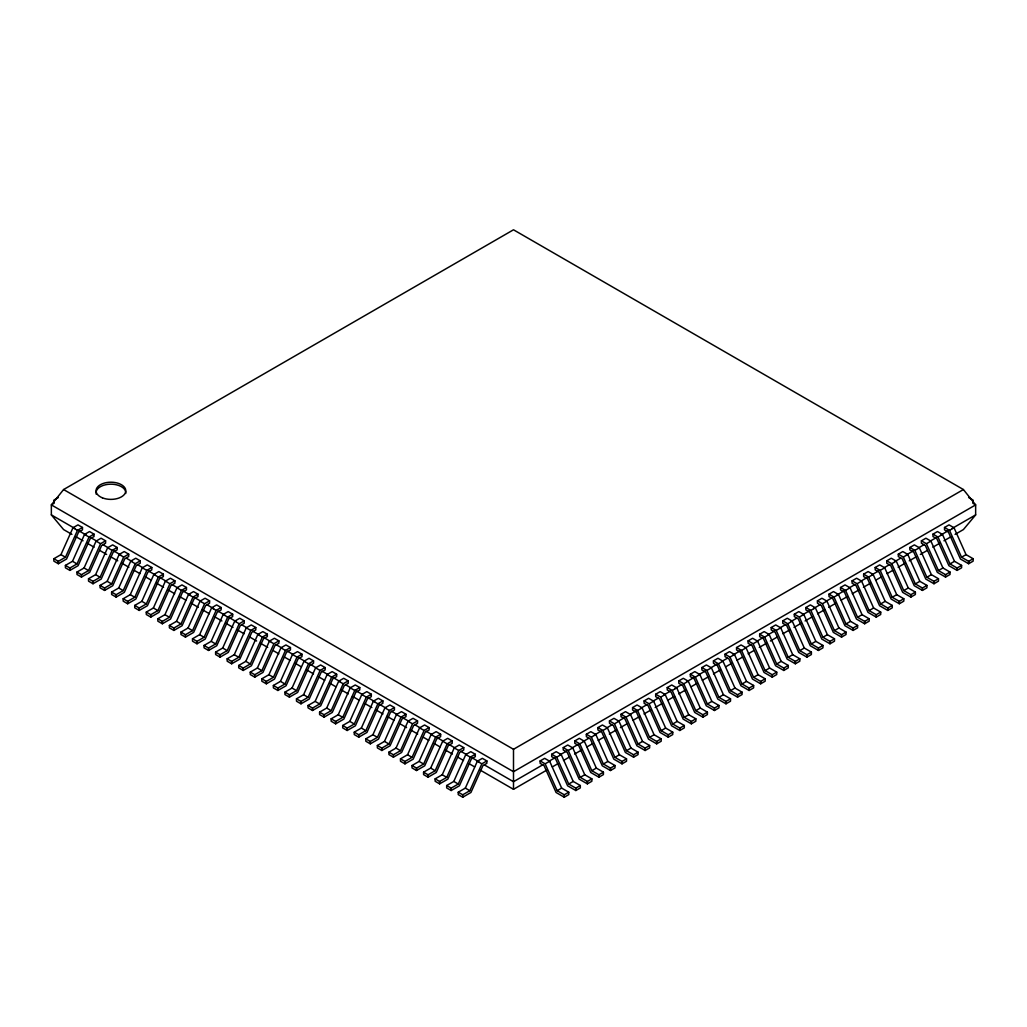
<?xml version="1.0" encoding="UTF-8"?>
<svg xmlns="http://www.w3.org/2000/svg" width="1027" height="1027" viewBox="0 0 1027 1027"><rect width="100%" height="100%" fill="white"/><g stroke="black" fill="none" stroke-linecap="round" stroke-linejoin="round"><path stroke-width="1.5" d="M60.952 554.631L72.968 527.762L77.988 524.874L82.481 527.48L82.481 529.881L78.553 532.14L66.55 559.009L58.359 563.733L53.853 561.14L53.853 558.727L60.952 554.631L65.458 557.237L77.474 530.368L82.481 527.48M72.506 561.307L84.522 534.438L89.529 531.55L94.035 534.143L94.035 536.543L90.106 538.816L78.103 565.684L69.913 570.409L65.407 567.803L65.407 565.402L72.506 561.307L77.012 563.913L89.028 537.044L94.035 534.143M84.06 567.982L96.076 541.113L101.082 538.212L105.588 540.818L105.588 543.219L101.66 545.491L89.657 572.36L81.467 577.071L76.961 574.478L76.961 572.078L84.06 567.982L88.566 570.576L100.582 543.707L105.588 540.818M95.614 574.645L107.63 547.776L112.636 544.888L117.142 547.481L117.142 549.894L113.214 552.154L101.211 579.023L93.021 583.747L88.515 581.141L88.515 578.74L95.614 574.645L100.12 577.251L112.136 550.382L117.142 547.481M107.167 581.321L119.183 554.452L124.19 551.55L128.696 554.156L128.696 556.557L124.768 558.829L112.765 585.698L104.574 590.422L100.068 587.816L100.068 585.416L107.167 581.321L111.673 583.927L123.689 557.058L128.696 554.156M118.721 587.996L130.737 561.127L135.744 558.226L140.25 560.832L140.25 563.232L136.321 565.492L124.318 592.361L116.128 597.085L111.622 594.492L111.622 592.091L118.721 587.996L123.227 590.589L135.243 563.72L140.25 560.832M130.275 594.659L142.291 567.79L147.297 564.901L151.803 567.495L151.803 569.895L147.875 572.167L135.872 599.036L127.682 603.76L123.176 601.154L123.176 598.754L130.275 594.659L134.781 597.265L146.797 570.396L151.803 567.495M141.829 601.334L153.845 574.465L158.851 571.564L163.357 574.17L163.357 576.571L159.429 578.843L147.426 605.712L139.236 610.436L134.73 607.83L134.73 605.429L141.829 601.334L146.335 603.927L158.351 577.058L163.357 574.17M153.382 607.997L165.398 581.128L170.405 578.24L174.911 580.833L174.911 583.246L170.983 585.506L158.98 612.374L150.789 617.099L146.283 614.493L146.283 612.092L153.382 607.997L157.888 610.603L169.904 583.734L174.911 580.833M164.936 614.672L176.952 587.803L181.959 584.902L186.465 587.508L186.465 589.909L182.536 592.181L170.533 619.05L162.343 623.774L157.837 621.168L157.837 618.767L164.936 614.672L169.442 617.278L181.458 590.409L186.465 587.508M176.49 621.348L188.506 594.479L193.512 591.578L198.018 594.184L198.018 596.584L194.09 598.844L182.087 625.713L173.897 630.437L169.391 627.844L169.391 625.443L176.49 621.348L180.996 623.941L193.012 597.072L198.018 594.184M188.044 628.01L200.06 601.142L205.066 598.253L209.572 600.846L209.572 603.247L205.644 605.519L193.641 632.388L185.451 637.112L180.945 634.506L180.945 632.106L188.044 628.01L192.55 630.617L204.566 603.748L209.572 600.846M199.597 634.686L211.613 607.817L216.62 604.916L221.126 607.522L221.126 609.922L217.198 612.195L205.195 639.064L197.004 643.788L192.498 641.182L192.498 638.781L199.597 634.686L204.103 637.279L216.119 610.41L221.126 607.522M211.151 641.349L223.167 614.48L228.174 611.591L232.68 614.197L232.68 616.598L228.751 618.857L216.748 645.726L208.558 650.45L204.052 647.857L204.052 645.444L211.151 641.349L215.657 643.955L227.673 617.086L232.68 614.197M222.705 648.024L234.721 621.155L239.727 618.254L244.233 620.86L244.233 623.261L240.305 625.533L228.302 652.402L220.112 657.126L215.606 654.52L215.606 652.119L222.705 648.024L227.211 650.63L239.227 623.761L244.233 620.86M234.259 654.7L246.275 627.831L251.281 624.929L255.787 627.536L255.787 629.936L251.859 632.208L239.856 659.077L231.666 663.789L227.16 661.195L227.16 658.795L234.259 654.7L238.765 657.293L250.781 630.424L255.787 627.536M245.812 661.362L257.828 634.493L262.835 631.605L267.341 634.198L267.341 636.599L263.413 638.871L251.41 665.74L243.219 670.464L238.713 667.858L238.713 665.457L245.812 661.362L250.318 663.968L262.334 637.099L267.341 634.198M257.366 668.038L269.382 641.169L274.389 638.268L278.895 640.874L278.895 643.274L274.966 645.547L262.963 672.415L254.773 677.14L250.267 674.534L250.267 672.133L257.366 668.038L261.872 670.631L273.888 643.762L278.895 640.874M268.92 674.7L280.936 647.832L285.942 644.943L290.448 647.549L290.448 649.95L286.52 652.209L274.517 679.078L266.327 683.802L261.821 681.209L261.821 678.796L268.92 674.7L273.426 677.307L285.442 650.438L290.448 647.549M280.474 681.376L292.49 654.507L297.496 651.619L302.002 654.212L302.002 656.612L298.074 658.885L286.071 685.754L277.881 690.478L273.375 687.872L273.375 685.471L280.474 681.376L284.98 683.982L296.996 657.113L302.002 654.212M292.027 688.051L304.043 661.183L309.05 658.281L313.556 660.887L313.556 663.288L309.628 665.56L297.625 692.429L289.434 697.14L284.928 694.547L284.928 692.147L292.027 688.051L296.533 690.645L308.549 663.776L313.556 660.887M303.581 694.714L315.597 667.845L320.604 664.957L325.11 667.55L325.11 669.963L321.181 672.223L309.178 699.092L300.988 703.816L296.482 701.21L296.482 698.809L303.581 694.714L308.087 697.32L320.103 670.451L325.11 667.55M315.135 701.39L327.151 674.521L332.157 671.619L336.663 674.226L336.663 676.626L332.735 678.898L320.732 705.767L312.542 710.491L308.036 707.885L308.036 705.485L315.135 701.39L319.641 703.996L331.657 677.127L336.663 674.226M326.689 708.052L338.705 681.196L343.711 678.295L348.217 680.901L348.217 683.302L344.289 685.561L332.286 712.43L324.096 717.154L319.59 714.561L319.59 712.16L326.689 708.052L331.195 710.658L343.211 683.789L348.217 680.901M338.242 714.728L350.258 687.859L355.265 684.97L359.771 687.564L359.771 689.964L355.843 692.237L343.84 719.105L335.649 723.83L331.143 721.224L331.143 718.823L338.242 714.728L342.748 717.334L354.764 690.465L359.771 687.564M349.796 721.403L361.812 694.534L366.819 691.633L371.325 694.239L371.325 696.64L367.396 698.912L355.393 725.781L347.203 730.492L342.697 727.899L342.697 725.498L349.796 721.403L354.302 723.996L366.318 697.128L371.325 694.239M361.35 728.066L373.366 701.197L378.372 698.309L382.878 700.902L382.878 703.315L378.95 705.575L366.947 732.444L358.757 737.168L354.251 734.562L354.251 732.161L361.35 728.066L365.856 730.672L377.872 703.803L382.878 700.902M372.904 734.741L384.92 707.873L389.926 704.971L394.432 707.577L394.432 709.978L390.504 712.25L378.501 739.119L370.311 743.843L365.805 741.237L365.805 738.837L372.904 734.741L377.41 737.347L389.426 710.479L394.432 707.577M384.457 741.417L396.473 714.548L401.48 711.647L405.986 714.253L405.986 716.653L402.058 718.913L390.055 745.782L381.864 750.506L377.358 747.913L377.358 745.512L384.457 741.417L388.963 744.01L400.979 717.141L405.986 714.253M396.011 748.08L408.027 721.211L413.034 718.322L417.54 720.915L417.54 723.316L413.611 725.588L401.608 752.457L393.418 757.181L388.912 754.575L388.912 752.175L396.011 748.08L400.517 750.686L412.533 723.817L417.54 720.915M407.565 754.755L419.581 727.886L424.587 724.985L429.093 727.591L429.093 729.992L425.165 732.264L413.162 759.133L404.972 763.857L400.466 761.251L400.466 758.85L407.565 754.755L412.071 757.348L424.087 730.479L429.093 727.591M419.119 761.418L431.135 734.549L436.141 731.66L440.647 734.254L440.647 736.667L436.719 738.927L424.716 765.795L416.526 770.52L412.02 767.926L412.02 765.513L419.119 761.418L423.625 764.024L435.641 737.155L440.647 734.254M430.672 768.093L442.688 741.224L447.695 738.323L452.201 740.929L452.201 743.33L448.273 745.602L436.27 772.471L428.079 777.195L423.573 774.589L423.573 772.188L430.672 768.093L435.178 770.699L447.194 743.83L452.201 740.929M442.226 774.769L454.242 747.9L459.249 744.999L463.755 747.605L463.755 750.005L459.826 752.265L447.823 779.134L439.633 783.858L435.127 781.265L435.127 778.864L442.226 774.769L446.732 777.362L458.748 750.493L463.755 747.605M453.78 781.431L465.796 754.563L470.802 751.674L475.308 754.267L475.308 756.668L471.38 758.94L459.377 785.809L451.187 790.533L446.681 787.927L446.681 785.527L453.78 781.431L458.286 784.037L470.302 757.169L475.308 754.267M465.334 788.107L477.35 761.238L482.356 758.337L486.862 760.943L486.862 763.343L482.934 765.616L470.931 792.485L462.741 797.209L458.235 794.603L458.235 792.202L465.334 788.107L469.84 790.7L481.856 763.831L486.862 760.943M955.071 534.387L963.403 529.573L975.65 514.899L975.65 504.886L963.403 489.545L513.5 229.791L63.597 489.545L51.35 504.886L51.35 514.899L63.597 529.573L71.929 534.387M58.359 497.53L53.853 500.123L53.853 502.537M54.123 503.281L51.35 504.886L513.5 771.713L975.65 504.886L972.877 503.281M53.853 558.727L58.359 561.333L65.458 557.237M65.407 565.402L69.913 568.008L77.012 563.913M76.961 572.078L81.467 574.671L88.566 570.576M88.515 578.74L93.021 581.346L100.12 577.251M100.068 585.416L104.574 588.022L111.673 583.927M111.622 592.091L116.128 594.684L123.227 590.589M123.176 598.754L127.682 601.36L134.781 597.265M134.73 605.429L139.236 608.023L146.335 603.927M146.283 612.092L150.789 614.698L157.888 610.603M157.837 618.767L162.343 621.374L169.442 617.278M169.391 625.443L173.897 628.036L180.996 623.941M180.945 632.106L185.451 634.712L192.55 630.617M192.498 638.781L197.004 641.374L204.103 637.279M204.052 645.444L208.558 648.05L215.657 643.955M215.606 652.119L220.112 654.725L227.211 650.63M227.16 658.795L231.666 661.388L238.765 657.293M238.713 665.457L243.219 668.063L250.318 663.968M250.267 672.133L254.773 674.726L261.872 670.631M261.821 678.796L266.327 681.402L273.426 677.307M273.375 685.471L277.881 688.077L284.98 683.982M284.928 692.147L289.434 694.74L296.533 690.645M296.482 698.809L300.988 701.415L308.087 697.32M308.036 705.485L312.542 708.091L319.641 703.996M319.59 712.16L324.096 714.753L331.195 710.658M331.143 718.823L335.649 721.429L342.748 717.334M342.697 725.498L347.203 728.092L354.302 723.996M354.251 732.161L358.757 734.767L365.856 730.672M365.805 738.837L370.311 741.443L377.41 737.347M377.358 745.512L381.864 748.105L388.963 744.01M388.912 752.175L393.418 754.781L400.517 750.686M400.466 758.85L404.972 761.443L412.071 757.348M412.02 765.513L416.526 768.119L423.625 764.024M423.573 772.188L428.079 774.794L435.178 770.699M435.127 778.864L439.633 781.457L446.732 777.362M63.597 489.545L513.5 749.299L963.403 489.545M446.681 785.527L451.187 788.133L458.286 784.037M458.235 792.202L462.741 794.795L469.84 790.7M540.125 760.943L544.644 758.337L549.65 761.238L561.666 788.107L568.765 792.202L568.765 794.603L564.259 797.209L556.069 792.485L544.053 765.616L540.125 763.343L540.125 760.943L545.144 763.831L557.16 790.7L564.259 794.795L568.765 792.202M551.692 754.267L556.198 751.674L561.204 754.563L573.22 781.431L580.319 785.527L580.319 787.927L575.813 790.533L567.623 785.809L555.62 758.94L551.692 756.668L551.692 754.267L556.698 757.169L568.714 784.037L575.813 788.133L580.319 785.527M563.245 747.605L567.751 744.999L572.758 747.9L584.774 774.769L591.873 778.864L591.873 781.265L587.367 783.858L579.177 779.134L567.174 752.265L563.245 750.005L563.245 747.605L568.252 750.493L580.268 777.362L587.367 781.457L591.873 778.864M574.799 740.929L579.305 738.323L584.312 741.224L596.328 768.093L603.427 772.188L603.427 774.589L598.921 777.195L590.73 772.471L578.727 745.602L574.799 743.33L574.799 740.929L579.806 743.83L591.822 770.699L598.921 774.794L603.427 772.188M586.353 734.254L590.859 731.66L595.865 734.549L607.881 761.418L614.98 765.513L614.98 767.926L610.474 770.52L602.284 765.795L590.281 738.927L586.353 736.667L586.353 734.254L591.359 737.155L603.375 764.024L610.474 768.119L614.98 765.513M597.907 727.591L602.413 724.985L607.419 727.886L619.435 754.755L626.534 758.85L626.534 761.251L622.028 763.857L613.838 759.133L601.835 732.264L597.907 729.992L597.907 727.591L602.913 730.479L614.929 757.348L622.028 761.443L626.534 758.85M609.46 720.915L613.966 718.322L618.973 721.211L630.989 748.08L638.088 752.175L638.088 754.575L633.582 757.181L625.392 752.457L613.389 725.588L609.46 723.316L609.46 720.915L614.467 723.817L626.483 750.686L633.582 754.781L638.088 752.175M621.014 714.253L625.52 711.647L630.527 714.548L642.543 741.417L649.642 745.512L649.642 747.913L645.136 750.506L636.945 745.782L624.942 718.913L621.014 716.653L621.014 714.253L626.021 717.141L638.037 744.01L645.136 748.105L649.642 745.512M632.568 707.577L637.074 704.971L642.08 707.873L654.096 734.741L661.195 738.837L661.195 741.237L656.689 743.843L648.499 739.119L636.496 712.25L632.568 709.978L632.568 707.577L637.574 710.479L649.59 737.347L656.689 741.443L661.195 738.837M644.122 700.902L648.628 698.309L653.634 701.197L665.65 728.066L672.749 732.161L672.749 734.562L668.243 737.168L660.053 732.444L648.05 705.575L644.122 703.315L644.122 700.902L649.128 703.803L661.144 730.672L668.243 734.767L672.749 732.161M655.675 694.239L660.181 691.633L665.188 694.534L677.204 721.403L684.303 725.498L684.303 727.899L679.797 730.492L671.607 725.781L659.604 698.912L655.675 696.64L655.675 694.239L660.682 697.128L672.698 723.996L679.797 728.092L684.303 725.498M667.229 687.564L671.735 684.97L676.742 687.859L688.758 714.728L695.857 718.823L695.857 721.224L691.351 723.83L683.16 719.105L671.157 692.237L667.229 689.964L667.229 687.564L672.236 690.465L684.252 717.334L691.351 721.429L695.857 718.823M678.783 680.901L683.289 678.295L688.295 681.196L700.311 708.052L707.41 712.16L707.41 714.561L702.904 717.154L694.714 712.43L682.711 685.561L678.783 683.302L678.783 680.901L683.789 683.789L695.805 710.658L702.904 714.753L707.41 712.16M690.337 674.226L694.843 671.619L699.849 674.521L711.865 701.39L718.964 705.485L718.964 707.885L714.458 710.491L706.268 705.767L694.265 678.898L690.337 676.626L690.337 674.226L695.343 677.127L707.359 703.996L714.458 708.091L718.964 705.485M701.89 667.55L706.396 664.957L711.403 667.845L723.419 694.714L730.518 698.809L730.518 701.21L726.012 703.816L717.822 699.092L705.819 672.223L701.89 669.963L701.89 667.55L706.897 670.451L718.913 697.32L726.012 701.415L730.518 698.809M713.444 660.887L717.95 658.281L722.957 661.183L734.973 688.051L742.072 692.147L742.072 694.547L737.566 697.14L729.375 692.429L717.372 665.56L713.444 663.288L713.444 660.887L718.451 663.776L730.467 690.645L737.566 694.74L742.072 692.147M724.998 654.212L729.504 651.619L734.51 654.507L746.526 681.376L753.625 685.471L753.625 687.872L749.119 690.478L740.929 685.754L728.926 658.885L724.998 656.612L724.998 654.212L730.004 657.113L742.02 683.982L749.119 688.077L753.625 685.471M736.552 647.549L741.058 644.943L746.064 647.832L758.08 674.7L765.179 678.796L765.179 681.209L760.673 683.802L752.483 679.078L740.48 652.209L736.552 649.95L736.552 647.549L741.558 650.438L753.574 677.307L760.673 681.402L765.179 678.796M748.105 640.874L752.611 638.268L757.618 641.169L769.634 668.038L776.733 672.133L776.733 674.534L772.227 677.14L764.037 672.415L752.034 645.547L748.105 643.274L748.105 640.874L753.112 643.762L765.128 670.631L772.227 674.726L776.733 672.133M759.659 634.198L764.165 631.605L769.172 634.493L781.188 661.362L788.287 665.457L788.287 667.858L783.781 670.464L775.59 665.74L763.587 638.871L759.659 636.599L759.659 634.198L764.666 637.099L776.682 663.968L783.781 668.063L788.287 665.457M771.213 627.536L775.719 624.929L780.725 627.831L792.741 654.7L799.84 658.795L799.84 661.195L795.334 663.789L787.144 659.077L775.141 632.208L771.213 629.936L771.213 627.536L776.219 630.424L788.235 657.293L795.334 661.388L799.84 658.795M782.767 620.86L787.273 618.254L792.279 621.155L804.295 648.024L811.394 652.119L811.394 654.52L806.888 657.126L798.698 652.402L786.695 625.533L782.767 623.261L782.767 620.86L787.773 623.761L799.789 650.63L806.888 654.725L811.394 652.119M794.32 614.197L798.826 611.591L803.833 614.48L815.849 641.349L822.948 645.444L822.948 647.857L818.442 650.45L810.252 645.726L798.249 618.857L794.32 616.598L794.32 614.197L799.327 617.086L811.343 643.955L818.442 648.05L822.948 645.444M805.874 607.522L810.38 604.916L815.387 607.817L827.403 634.686L834.502 638.781L834.502 641.182L829.996 643.788L821.805 639.064L809.802 612.195L805.874 609.922L805.874 607.522L810.881 610.41L822.897 637.279L829.996 641.374L834.502 638.781M817.428 600.846L821.934 598.253L826.94 601.142L838.956 628.01L846.055 632.106L846.055 634.506L841.549 637.112L833.359 632.388L821.356 605.519L817.428 603.247L817.428 600.846L822.434 603.748L834.45 630.617L841.549 634.712L846.055 632.106M828.982 594.184L833.488 591.578L838.494 594.479L850.51 621.348L857.609 625.443L857.609 627.844L853.103 630.437L844.913 625.713L832.91 598.844L828.982 596.584L828.982 594.184L833.988 597.072L846.004 623.941L853.103 628.036L857.609 625.443M840.535 587.508L845.041 584.902L850.048 587.803L862.064 614.672L869.163 618.767L869.163 621.168L864.657 623.774L856.467 619.05L844.464 592.181L840.535 589.909L840.535 587.508L845.542 590.409L857.558 617.278L864.657 621.374L869.163 618.767M852.089 580.833L856.595 578.24L861.602 581.128L873.618 607.997L880.717 612.092L880.717 614.493L876.211 617.099L868.02 612.374L856.017 585.506L852.089 583.246L852.089 580.833L857.096 583.734L869.112 610.603L876.211 614.698L880.717 612.092M863.643 574.17L868.149 571.564L873.155 574.465L885.171 601.334L892.27 605.429L892.27 607.83L887.764 610.436L879.574 605.712L867.571 578.843L863.643 576.571L863.643 574.17L868.649 577.058L880.665 603.927L887.764 608.023L892.27 605.429M875.197 567.495L879.703 564.901L884.709 567.79L896.725 594.659L903.824 598.754L903.824 601.154L899.318 603.76L891.128 599.036L879.125 572.167L875.197 569.895L875.197 567.495L880.203 570.396L892.219 597.265L899.318 601.36L903.824 598.754M886.75 560.832L891.256 558.226L896.263 561.127L908.279 587.996L915.378 592.091L915.378 594.492L910.872 597.085L902.682 592.361L890.679 565.492L886.75 563.232L886.75 560.832L891.757 563.72L903.773 590.589L910.872 594.684L915.378 592.091M898.304 554.156L902.81 551.55L907.817 554.452L919.833 581.321L926.932 585.416L926.932 587.816L922.426 590.422L914.235 585.698L902.232 558.829L898.304 556.557L898.304 554.156L903.311 557.058L915.327 583.927L922.426 588.022L926.932 585.416M909.858 547.481L914.364 544.888L919.37 547.776L931.386 574.645L938.485 578.74L938.485 581.141L933.979 583.747L925.789 579.023L913.786 552.154L909.858 549.894L909.858 547.481L914.864 550.382L926.88 577.251L933.979 581.346L938.485 578.74M921.412 540.818L925.918 538.212L930.924 541.113L942.94 567.982L950.039 572.078L950.039 574.478L945.533 577.071L937.343 572.36L925.34 545.491L921.412 543.219L921.412 540.818L926.418 543.707L938.434 570.576L945.533 574.671L950.039 572.078M932.965 534.143L937.471 531.55L942.478 534.438L954.494 561.307L961.593 565.402L961.593 567.803L957.087 570.409L948.897 565.684L936.894 538.816L932.965 536.543L932.965 534.143L937.972 537.044L949.988 563.913L957.087 568.008L961.593 565.402M944.519 527.48L949.025 524.874L954.032 527.762L966.048 554.631L973.147 558.727L973.147 561.14L968.641 563.733L960.45 559.009L948.447 532.14L944.519 529.881L944.519 527.48L949.526 530.368L961.542 557.237L968.641 561.333L973.147 558.727M543.18 764.576L513.5 781.714L484.359 764.884M548.726 761.379L555.658 757.374M559.818 754.973L566.75 750.968M572.296 747.772L579.228 743.766M583.387 741.366L588.933 738.169M594.466 734.973L601.398 730.967M606.944 727.771L612.49 724.561M618.036 721.365L624.968 717.359M630.514 714.163L636.06 710.954M641.593 707.757L647.138 704.561M652.684 701.351L658.23 698.155M663.776 694.958L670.708 690.953M674.867 688.552L681.8 684.547M687.345 681.35L694.265 677.345M698.424 674.944L705.356 670.952M710.902 667.743L717.834 663.75M721.994 661.349L727.54 658.14M733.085 654.944L740.018 650.938M745.551 647.742L751.096 644.532M756.642 641.336L763.574 637.331M767.734 634.93L774.666 630.937M780.212 627.728L785.758 624.532M791.303 621.335L796.836 618.126M802.382 614.929L809.315 610.924M813.474 608.523L820.406 604.531M825.952 601.321L832.884 597.329M837.044 594.928L843.976 590.923M849.509 587.714L855.055 584.517M860.6 581.321L867.533 577.315M871.692 574.915L878.624 570.909M884.17 567.713L889.716 564.516M895.262 561.307L900.795 558.11M906.34 554.914L913.273 550.908M918.818 547.712L924.364 544.503M929.91 541.306L936.842 537.301M941.002 534.9L947.934 530.895M952.08 528.494L975.65 514.899M545.144 763.831L549.65 761.238M556.698 757.169L561.204 754.563M568.252 750.493L572.758 747.9M579.806 743.83L584.312 741.224M591.359 737.155L595.865 734.549M602.913 730.479L607.419 727.886M614.467 723.817L618.973 721.211M626.021 717.141L630.527 714.548M637.574 710.479L642.08 707.873M649.128 703.803L653.634 701.197M660.682 697.128L665.188 694.534M672.236 690.465L676.742 687.859M683.789 683.789L688.295 681.196M695.343 677.127L699.849 674.521M706.897 670.451L711.403 667.845M718.451 663.776L722.957 661.183M730.004 657.113L734.51 654.507M741.558 650.438L746.064 647.832M753.112 643.762L757.618 641.169M764.666 637.099L769.172 634.493M776.219 630.424L780.725 627.831M787.773 623.761L792.279 621.155M799.327 617.086L803.833 614.48M810.881 610.41L815.387 607.817M822.434 603.748L826.94 601.142M833.988 597.072L838.494 594.479M845.542 590.409L850.048 587.803M857.096 583.734L861.602 581.128M868.649 577.058L873.155 574.465M880.203 570.396L884.709 567.79M891.757 563.72L896.263 561.127M903.311 557.058L907.817 554.452M914.864 550.382L919.37 547.776M926.418 543.707L930.924 541.113M937.972 537.044L942.478 534.438M949.526 530.368L954.032 527.762M480.174 770.083L513.5 789.327L546.826 770.083M552.385 766.874L557.931 763.664M563.489 760.468L569.048 757.258M574.594 754.049L581.539 750.044M587.097 746.834L592.656 743.625M598.202 740.416L603.76 737.206M609.319 734.01L616.251 729.992M620.424 727.591L627.369 723.586M632.914 720.376L639.86 716.371M644.032 713.958L650.977 709.952M655.136 707.552L662.081 703.546M667.64 700.337L674.572 696.332M678.744 693.918L685.689 689.913M691.235 686.704L696.794 683.494M702.352 680.298L707.898 677.088M713.457 673.879L720.402 669.874M725.961 666.664L731.506 663.455M737.065 660.245L742.624 657.036M748.169 653.84L753.728 650.63M759.287 647.421L766.232 643.415M770.391 641.002L777.336 636.997M782.895 633.787L789.827 629.782M793.999 627.381L800.944 623.376M805.104 620.963L812.049 616.957M817.608 613.748L824.553 609.743M828.712 607.342L835.657 603.324M841.216 600.127L846.761 596.918M852.32 593.709L859.265 589.703M863.425 587.29L870.37 583.285M875.928 580.075L881.474 576.866M887.033 573.669L892.591 570.46M898.137 567.251L905.082 563.245M909.254 560.832L916.2 556.827M920.359 554.426L927.304 550.421M932.863 547.211L939.795 543.206M943.967 540.793L950.912 536.787M557.16 790.7L561.666 788.107M568.714 784.037L573.22 781.431M580.268 777.362L584.774 774.769M591.822 770.699L596.328 768.093M603.375 764.024L607.881 761.418M614.929 757.348L619.435 754.755M626.483 750.686L630.989 748.08M638.037 744.01L642.543 741.417M649.59 737.347L654.096 734.741M661.144 730.672L665.65 728.066M672.698 723.996L677.204 721.403M684.252 717.334L688.758 714.728M695.805 710.658L700.311 708.052M707.359 703.996L711.865 701.39M718.913 697.32L723.419 694.714M730.467 690.645L734.973 688.051M742.02 683.982L746.526 681.376M753.574 677.307L758.08 674.7M765.128 670.631L769.634 668.038M776.682 663.968L781.188 661.362M788.235 657.293L792.741 654.7M799.789 650.63L804.295 648.024M811.343 643.955L815.849 641.349M822.897 637.279L827.403 634.686M834.45 630.617L838.956 628.01M846.004 623.941L850.51 621.348M857.558 617.278L862.064 614.672M869.112 610.603L873.618 607.997M880.665 603.927L885.171 601.334M892.219 597.265L896.725 594.659M903.773 590.589L908.279 587.996M915.327 583.927L919.833 581.321M926.88 577.251L931.386 574.645M938.434 570.576L942.94 567.982M949.988 563.913L954.494 561.307M961.542 557.237L966.048 554.631M968.641 497.53L973.147 500.123L973.147 502.537M51.35 514.899L74.945 528.52M79.105 530.92L86.05 534.926M90.209 537.326L97.154 541.332M102.7 544.541L108.246 547.75M113.804 550.947L120.737 554.965M126.295 558.162L131.841 561.371M137.4 564.58L142.946 567.777M148.504 570.986L155.436 574.992M159.596 577.392L166.541 581.398M172.087 584.607L177.645 587.816M183.191 591.013L190.136 595.018M194.296 597.432L201.241 601.437M206.786 604.633L213.732 608.639M217.891 611.052L224.836 615.057M228.995 617.458L235.928 621.463M241.486 624.673L247.032 627.869M252.591 631.079L259.523 635.084M263.695 637.485L270.627 641.49M276.186 644.699L281.732 647.909M287.278 651.105L292.836 654.315M298.382 657.524L305.327 661.529M309.486 663.93L316.432 667.935M321.977 671.144L327.536 674.341M333.082 677.55L340.014 681.556M345.573 684.765L351.118 687.974M355.291 690.375L362.223 694.38M367.782 697.577L374.714 701.595M378.886 703.996L385.818 708.001M391.364 711.21L396.923 714.407M402.468 717.616L409.414 721.622M414.959 724.831L420.518 728.027M426.064 731.237L431.622 734.446M437.168 737.643L442.714 740.852M448.273 744.062L455.205 748.067M460.764 751.263L466.309 754.473M471.868 757.682L478.8 761.687M72.968 527.762L77.474 530.368M84.522 534.438L89.028 537.044M96.076 541.113L100.582 543.707M107.63 547.776L112.136 550.382M119.183 554.452L123.689 557.058M130.737 561.127L135.243 563.72M142.291 567.79L146.797 570.396M153.845 574.465L158.351 577.058M165.398 581.128L169.904 583.734M176.952 587.803L181.458 590.409M188.506 594.479L193.012 597.072M200.06 601.142L204.566 603.748M211.613 607.817L216.119 610.41M223.167 614.48L227.673 617.086M234.721 621.155L239.227 623.761M246.275 627.831L250.781 630.424M257.828 634.493L262.334 637.099M269.382 641.169L273.888 643.762M280.936 647.832L285.442 650.438M292.49 654.507L296.996 657.113M304.043 661.183L308.549 663.776M315.597 667.845L320.103 670.451M327.151 674.521L331.657 677.127M338.705 681.196L343.211 683.789M350.258 687.859L354.764 690.465M361.812 694.534L366.318 697.128M373.366 701.197L377.872 703.803M384.92 707.873L389.426 710.479M396.473 714.548L400.979 717.141M408.027 721.211L412.533 723.817M419.581 727.886L424.087 730.479M431.135 734.549L435.641 737.155M442.688 741.224L447.194 743.83M454.242 747.9L458.748 750.493M465.796 754.563L470.302 757.169M477.35 761.238L481.856 763.831M76.088 536.787L83.033 540.793M87.205 543.206L94.137 547.211M99.696 550.421L106.641 554.426M110.8 556.827L117.746 560.832M121.918 563.245L128.863 567.251M134.409 570.46L139.967 573.669M145.526 576.866L151.072 580.075M156.63 583.285L163.575 587.29M167.735 589.703L174.68 593.709M180.238 596.918L185.784 600.127M191.343 603.324L198.288 607.342M202.447 609.743L209.392 613.748M214.951 616.957L221.896 620.963M226.056 623.376L233.001 627.381M237.173 629.782L244.105 633.787M249.664 636.997L256.609 641.002M260.768 643.415L267.713 647.421M273.272 650.63L278.83 653.84M284.376 657.036L289.935 660.245M295.494 663.455L301.039 666.664M306.598 669.874L313.543 673.879M319.102 677.088L324.648 680.298M330.206 683.494L335.765 686.704M341.311 689.913L348.256 693.918M352.428 696.332L359.36 700.337M364.919 703.546L371.864 707.552M376.023 709.952L382.968 713.958M387.14 716.371L394.086 720.376M399.631 723.586L406.576 727.591M410.749 729.992L417.681 734.01M423.24 737.206L428.798 740.416M434.344 743.625L439.903 746.834M445.461 750.044L452.406 754.049M457.952 757.258L463.511 760.468M469.069 763.664L474.615 766.874M968.641 561.333L968.641 563.733M957.087 568.008L957.087 570.409M945.533 574.671L945.533 577.071M933.979 581.346L933.979 583.747M922.426 588.022L922.426 590.422M910.872 594.684L910.872 597.085M899.318 601.36L899.318 603.76M887.764 608.023L887.764 610.436M876.211 614.698L876.211 617.099M864.657 621.374L864.657 623.774M853.103 628.036L853.103 630.437M841.549 634.712L841.549 637.112M829.996 641.374L829.996 643.788M818.442 648.05L818.442 650.45M806.888 654.725L806.888 657.126M795.334 661.388L795.334 663.789M783.781 668.063L783.781 670.464M772.227 674.726L772.227 677.14M760.673 681.402L760.673 683.802M749.119 688.077L749.119 690.478M737.566 694.74L737.566 697.14M726.012 701.415L726.012 703.816M714.458 708.091L714.458 710.491M702.904 714.753L702.904 717.154M691.351 721.429L691.351 723.83M679.797 728.092L679.797 730.492M668.243 734.767L668.243 737.168M656.689 741.443L656.689 743.843M645.136 748.105L645.136 750.506M633.582 754.781L633.582 757.181M622.028 761.443L622.028 763.857M610.474 768.119L610.474 770.52M598.921 774.794L598.921 777.195M587.367 781.457L587.367 783.858M575.813 788.133L575.813 790.533M564.259 794.795L564.259 797.209M513.5 749.299L513.5 789.327M462.741 794.795L462.741 797.209M451.187 788.133L451.187 790.533M439.633 781.457L439.633 783.858M428.079 774.794L428.079 777.195M416.526 768.119L416.526 770.52M404.972 761.443L404.972 763.857M393.418 754.781L393.418 757.181M381.864 748.105L381.864 750.506M370.311 741.443L370.311 743.843M358.757 734.767L358.757 737.168M347.203 728.092L347.203 730.492M335.649 721.429L335.649 723.83M324.096 714.753L324.096 717.154M312.542 708.091L312.542 710.491M300.988 701.415L300.988 703.816M289.434 694.74L289.434 697.14M277.881 688.077L277.881 690.478M266.327 681.402L266.327 683.802M254.773 674.726L254.773 677.14M243.219 668.063L243.219 670.464M231.666 661.388L231.666 663.789M220.112 654.725L220.112 657.126M208.558 648.05L208.558 650.45M197.004 641.374L197.004 643.788M185.451 634.712L185.451 637.112M173.897 628.036L173.897 630.437M162.343 621.374L162.343 623.774M150.789 614.698L150.789 617.099M139.236 608.023L139.236 610.436M127.682 601.36L127.682 603.76M116.128 594.684L116.128 597.085M104.574 588.022L104.574 590.422M93.021 581.346L93.021 583.747M81.467 574.671L81.467 577.071M69.913 568.008L69.913 570.409M58.359 561.333L58.359 563.733M96.281 494.295A14.866 8.588 0 0 1 110.197 484.192A14.866 8.588 0 0 1 125.73 493.473M102.43 497.851A14.866 8.588 0 0 0 125.73 491.497A14.866 8.588 0 0 0 104.561 483.024A14.866 8.588 0 0 0 102.43 497.851"/></g></svg>
